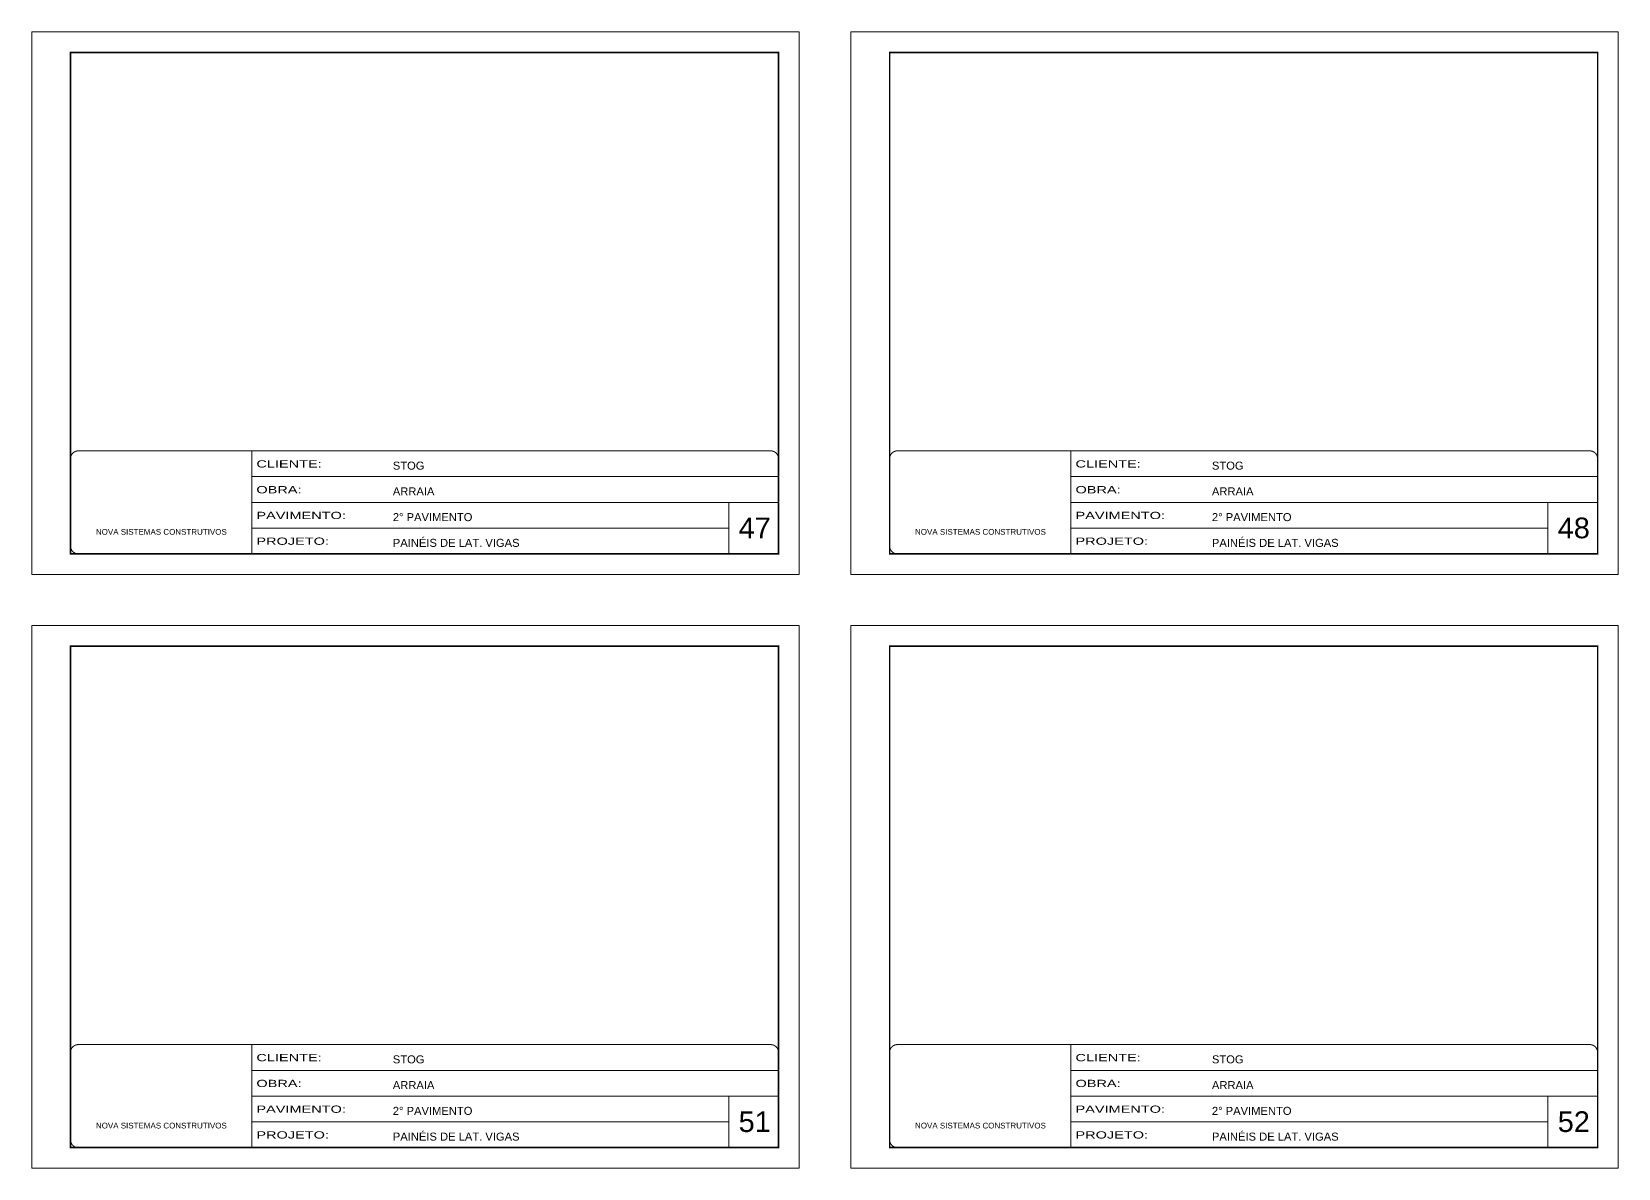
# Model space of a CAD drawing. Extents: x -3394 to 16474, y -5031 to 14397.
# Drawn here: x 7442 to 10512, y -436 to 1762 of the extents above; entities that cross this region are included whole.
import ezdxf

# ---------------------------------------------------------------- set-up
doc = ezdxf.new("R2010")
doc.units = 0
doc.linetypes.add('CONTINUO', pattern=[0])
doc.linetypes.add('DASHED', pattern=[0.75, 0.5, -0.25])
doc.layers.get('0').update_dxf_attribs({"linetype": 'CONTINUOUS'})
for name, color, linetype, lineweight in [('CARIMBO', 255, 'CONTINUOUS', 9), ('Folhas', 255, 'CONTINUOUS', 9), ('SARRAFO DE PRESSAO', 251, 'DASHED', 9)]:
    doc.layers.add(name, color=color, linetype=linetype, lineweight=lineweight)
doc.layers.add('COTA', color=241, linetype='CONTINUOUS')
doc.styles.add('ARIAL', font='arial.ttf')
doc.styles.add('Tecnologia', font='')
doc.styles.get('Tecnologia').set_extended_font_data('Forgotten Futurist')

# ---------------------------------------------------------------- blocks, each defined once
blk = doc.blocks.new('9999999999')
at = {"color": 30, "linetype": 'CONTINUO'}
for p, q in [((98564.6, 34230.2), (98564.6, 34429.4)), ((98564.6, 34379.6), (99584, 34379.6)), ((98564.6, 34329.8), (99488, 34329.8)), ((99584, 34329.8), (99488, 34329.8)), ((99488, 34329.8), (99488, 34230.2)), ((98564.6, 34280), (99488, 34280))]:
    blk.add_line(p, q, dxfattribs=at)
at = {"color": 30, "linetype": 'CONTINUO', "const_width": 2}
blk.add_lwpolyline([(99584, 34230.2), (99584, 34414.4, 0.414214), (99569, 34429.4), (98229, 34429.4, 0.414214), (98214, 34414.4), (98214, 34245.2, 0.414214), (98229, 34230.2), (99584, 34230.2)], format="xyb", dxfattribs=at)
at = {"layer": 'Folhas'}
blk.add_lwpolyline([(98139, 34190.2), (99624, 34190.2), (99624, 35240.2), (98139, 35240.2)], close=True, dxfattribs=at)
at = {"layer": 'Folhas', "color": 30, "const_width": 3}
blk.add_lwpolyline([(98214, 34230.2), (99584, 34230.2), (99584, 35200.2), (98214, 35200.2)], close=True, dxfattribs=at)
at = {"color": 7, "linetype": 'Continuous', "ltscale": 5, "style": 'ARIAL'}
for s, height, p in [('STOG', 15.48, (98837.7, 34393.1)), ('ARRAIA', 15.48, (98837.7, 34343.3)), ('2° PAVIMENTO', 15.483, (98837.7, 34293.5)), ('NOVA SISTEMAS CONSTRUTIVOS', 11.059, (98263.2, 34267.2)), ('PAINÉIS DE LAT. VIGAS', 15.483, (98837.7, 34243.7))]:
    blk.add_text(s, height=height, dxfattribs=at).set_placement(p)
at = {"layer": 'Folhas', "color": 7, "style": 'Tecnologia', "width": 1.5}
for s, p in [('CLIENTE:', (98573.7, 34397.2)), ('OBRA:', (98573.7, 34347.3)), ('PAVIMENTO:', (98573.7, 34297.5)), ('PROJETO:', (98573.7, 34247.7))]:
    blk.add_text(s, height=14, dxfattribs=at).set_placement(p)

msp = doc.modelspace()

# ---------------------------------------------------------------- hatches: boundary and pattern name
at = {"layer": 'COTA', "linetype": 'Continuous'}
h = msp.add_hatch(dxfattribs=at)
h.set_pattern_fill('AR-CONC', color=256, scale=0.05)
h.paths.add_polyline_path([(9908.79, 246.37), (9930.88, 246.37), (9930.88, 266.96), (9908.79, 266.96)], flags=24)

# ---------------------------------------------------------------- block references
at = {"layer": 'SARRAFO DE PRESSAO', "color": 6, "linetype": 'ByBlock'}
for p in [(-90696.77, -33477.98), (-89111.77, -33477.98), (-90696.77, -34626.55), (-89111.77, -34626.55)]:
    msp.add_blockref('9999999999', p, dxfattribs=at)

# ---------------------------------------------------------------- texts
at = {"layer": 'CARIMBO', "style": 'ARIAL'}
for s, p in [('47', (8810.07, 782.37)), ('48', (10395.07, 782.37)), ('51', (8810.07, -366.21)), ('52', (10395.07, -366.21))]:
    msp.add_text(s, height=40, dxfattribs=at).set_placement(p)

doc.saveas('drawing.dxf')
